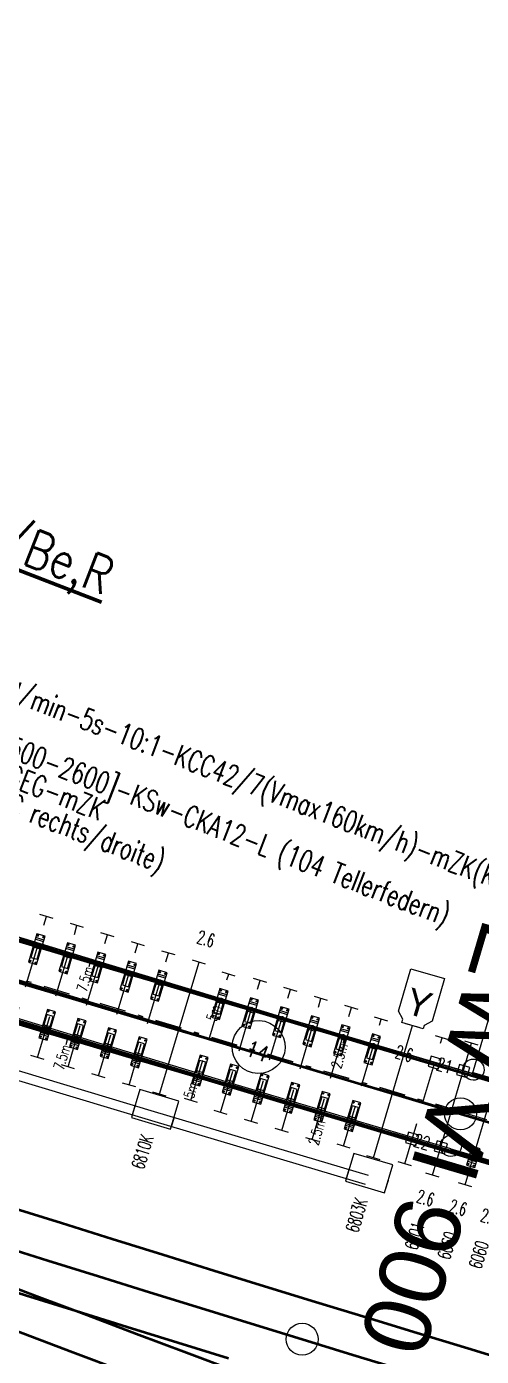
# Model space of a CAD drawing. Header units: millimetres. Extents: x 2688706 to 2690835, y 1254387 to 1255241.
# Drawn here: x 2689270.08 to 2689278.64, y 1254925.55 to 1254950.56 of the extents above; entities that cross this region are included whole.
import ezdxf
from ezdxf.enums import TextEntityAlignment as Align

# ---------------------------------------------------------------- set-up
doc = ezdxf.new("R2010")
doc.units = ezdxf.units.MM
doc.linetypes.add('STRICHLINIE', pattern=[0.75, 0.5, -0.25])
doc.linetypes.add('STRICHPUNKT', pattern=[1, 0.5, -0.25, 0, -0.25])
for name, color, linetype in [('A-GL-0014-_____', 1, 'STRICHPUNKT'), ('A-HS-0014-_____', 1, 'STRICHPUNKT'), ('A-N1-0014-_____', 1, 'STRICHPUNKT'), ('BS-TR-B-Gleisstrang-LinieGeometrie', 7, 'Continuous'), ('BS-TR-B-Weiche-Kurzbezeichnung', 7, 'Continuous'), ('BS-TR-B-Weiche-PunktGeometrie', 7, 'Continuous'), ('BS-TR-N-Gleisstrang-LinieGeometrie', 7, 'Continuous'), ('D-TB-0014-_____', 7, 'Continuous'), ('G-EM-0014-_____', 1, 'Continuous'), ('G-GE-0014-_____', 1, 'Continuous'), ('H-GL-0014-_____', 7, 'Continuous'), ('H-HS-0014-_____', 7, 'Continuous'), ('H-N1-0014-_____', 7, 'Continuous'), ('K-DD-0014-_____', 1, 'Continuous'), ('K-GL-0014-_____', 1, 'Continuous'), ('K-HS-0014-_____', 1, 'Continuous'), ('K-N1-0014-_____', 1, 'Continuous'), ('L-GL-0014-_____', 2, 'Continuous'), ('L-HS-0014-_____', 4, 'Continuous'), ('L-N1-0014-_____', 3, 'Continuous'), ('L-ST-0014-_____', 7, 'Continuous'), ('P-OF-0014-_____', 7, 'Continuous'), ('S-OF-0014-_____', 7, 'STRICHLINIE'), ('S-ON-0014-_____', 7, 'Continuous'), ('T-DD-0014-_____', 7, 'Continuous'), ('T-EM-0014-_____', 1, 'Continuous'), ('T-GE-0014-_____', 1, 'Continuous'), ('T-MK-0014-_____', 1, 'Continuous'), ('T-SS-0014-_____', 7, 'Continuous'), ('T-ST', 7, 'Continuous'), ('T-WW-0014-_____', 6, 'Continuous')]:
    doc.layers.add(name, color=color, linetype=linetype)
doc.layers.add('P-PT', color=7, linetype='Continuous', plot=False)
doc.styles.add('R6', font='simplex.shx', dxfattribs={"width": 0.6})
doc.styles.add('R7', font='simplex.shx', dxfattribs={"width": 0.7})
doc.styles.add('R8', font='simplex.shx', dxfattribs={"width": 0.8})
doc.styles.get("Standard").update_dxf_attribs({"font": 'arial.ttf'})
doc.styles.add('Style-Arial', font='arial.ttf')

# ---------------------------------------------------------------- blocks, each defined once
blk = doc.blocks.new('WeiVlpWeiBez')
at = {"lineweight": 80}
blk.add_line((0, 0), (0, 0), dxfattribs=at)
at = {"lineweight": 80, "style": 'R8', "width": 0.8}
blk.add_attdef('WVP_WNR1', text='', height=0.7, dxfattribs=at).set_placement((0, 0), align=Align.RIGHT)
blk.add_attdef('WVP_WBE1', (0, 0), '', height=0.7, dxfattribs=at)
at = {"color": 7, "style": 'R6', "width": 0.6}
blk.add_attdef('WVP_WNR2', text='', height=0.25, dxfattribs=at).set_placement((0, 0), align=Align.RIGHT)
for tag, p in [('WVP_WBE2', (0, 0)), ('WVP_WVPN', (0, -0.4107919181288739))]:
    blk.add_attdef(tag, p, '', height=0.25, dxfattribs=at)
at = {"color": 7, "lineweight": 30, "style": 'R8', "width": 0.8}
for tag, p in [('WVP_WTPN', (0, -0.8999999999999999)), ('WVP_WSAP', (0, -1.6)), ('WVP_WZUS', (0, -2.3)), ('WVP_WWV', (0, -3))]:
    blk.add_attdef(tag, p, '', height=0.4, dxfattribs=at)
blk = doc.blocks.new('WeiVlpWeiNum')
at = {"color": 7}
blk.add_circle((0, 0, 1), 0.5, dxfattribs=at)
at = {"color": 7, "style": 'R8', "width": 0.8}
blk.add_attdef('WEICHENNR', text='', height=0.3, dxfattribs=at).set_placement((0, 0), align=Align.MIDDLE)
blk = doc.blocks.new('WeiVlpSchwelleL')
at = {"color": 7}
for p, q in [((-0.4999999999999905, -0.1300000000000073), (-0.4999999999999832, 0.1299999999999694)), ((0.5000000000000135, -0.130000000000005), (0.5000000000000135, 0.1299999999999717))]:
    blk.add_line(p, q, dxfattribs=at)
at = {"color": 0, "linetype": 'ByBlock', "lineweight": -2}
blk.add_line((-0.4999999999999868, -1.183033536314004e-14), (0.5000000000000118, 4.669396854307774e-15), dxfattribs=at)
at = {"style": 'R6', "width": 0.6}
blk.add_attdef('LAENGE', text='', height=0.25, rotation=89.99999999999999, dxfattribs=at).set_placement((-1.229737067022953, 0.007106245459261308, 6e-06), align=Align.MIDDLE)
at = {"style": 'R6', "width": 0.6, "flags": 1}
for tag, p in [('WVP-SKML', (-5, 0, 2e-06)), ('WVP-SKMR', (3, 0, 2e-06))]:
    blk.add_attdef(tag, text='', height=0.25, rotation=180, dxfattribs=at).set_placement(p, align=Align.MIDDLE_CENTER)
at = {"style": 'R6', "width": 0.6}
blk.add_attdef('BEZEICHNUNG', text='', height=0.25, rotation=180, dxfattribs=at).set_placement((-2.249999999999987, -5.373479439185756e-14, 2), align=Align.MIDDLE_LEFT)
at = {"style": 'R6', "width": 0.6, "flags": 1}
blk.add_attdef('VERSCHIEBUNG', text='', height=0.25, rotation=180, dxfattribs=at).set_placement((-1.470197398034461, -5.373479439185758e-14, 2), align=Align.MIDDLE_LEFT)
for tag, p in [('VERKLINKS', (-0.8749999999999833, -5.426408495180606e-14, 2e-06)), ('VERKRECHTS', (0.8611075787621026, -8.736039560677224e-05, 2e-06))]:
    blk.add_attdef(tag, text='', height=0.25, rotation=180, dxfattribs=at).set_placement(p, align=Align.MIDDLE)
at = {"color": 1, "extrusion": (-1, -6.123233995736769e-17, 1.224646799147353e-16), "style": 'R6', "width": 0.6, "flags": 8}
blk.add_attdef('WVP-ANL', text='', height=0.25, rotation=270, dxfattribs=at).set_placement((1.179971919316135e-14, -7.187955122291877e-15, 0.4999999999999868), align=Align.MIDDLE)
at = {"color": 1, "extrusion": (1, -1.608122649676636e-16, 1.224646799147353e-16), "style": 'R6', "width": 0.6, "flags": 8}
blk.add_attdef('WVP-ANR', text='', height=0.25, rotation=270, dxfattribs=at).set_placement((-1.65451836612779e-14, -4.265120563609635e-14, 0.50000000000001), align=Align.MIDDLE)
blk = doc.blocks.new('pla_RpB6000_Skl3')
at = {"color": 0, "linetype": 'ByBlock', "lineweight": -2}
blk.add_lwpolyline([(-0.185, -0.08), (0.185, -0.08), (0.185, 0.08), (-0.185, 0.08)], close=True, dxfattribs=at)
for points in [[(-0.109, 0.08), (-0.109, -0.07999999999999999)], [(0.109, 0.08), (0.109, -0.08)]]:
    blk.add_lwpolyline(points, dxfattribs=at)
at = {"color": 2, "linetype": 'ByBlock', "lineweight": -2}
for points in [[(-0.076, -0.07999999999999999), (-0.076, 0.08)], [(0.07600000000000001, -0.07999999999999999), (0.07600000000000001, 0.08)]]:
    blk.add_lwpolyline(points, dxfattribs=at)
at = {"color": 1, "linetype": 'ByBlock', "lineweight": -2}
blk.add_lwpolyline([(1.221245327087673e-15, 0.08), (1.165734175856414e-15, -0.08)], dxfattribs=at)
at = {"color": 0, "linetype": 'ByBlock', "lineweight": -2}
for centre in [(-0.155, 0.055), (0.155, 0.055), (-0.155, -0.055), (0.1549999999999999, -0.055)]:
    blk.add_circle(centre, 0.012, dxfattribs=at)
at = {"color": 1, "linetype": 'ByBlock', "lineweight": -2}
blk.add_circle((0, 0), 0.02, dxfattribs=at)
at = {"layer": 'P-PT'}
for p in [(-0.155, 0.055), (0.155, 0.055), (-0.155, -0.055), (0.155, -0.055)]:
    blk.add_point(p, dxfattribs=at)
at = {"style": 'R7', "width": 0.7}
blk.add_attdef('WVP-PBEZ', text='', height=0.025, rotation=269.5935867152447, dxfattribs=at).set_placement((-0.09249999999999999, -2.567390744445673e-16), align=Align.MIDDLE_CENTER)
blk.add_attdef('WVP-PLNR', text='', height=0.2, dxfattribs=at).set_placement((0, 0), align=Align.MIDDLE_LEFT)
at = {"style": 'R7', "width": 0.7, "flags": 1}
for tag, p in [('WVP-PLFK', (0.5366666666666667, -0.2)), ('WVP-PLDI', (0.4999999999999999, -0.6)), ('WVP-PLSP', (0.5433333333333333, -0.3999999999999999))]:
    blk.add_attdef(tag, text='', height=0.2, dxfattribs=at).set_placement(p, align=Align.MIDDLE)
blk = doc.blocks.new('WeiVlpPlatte')
blk.add_lwpolyline([(-0.1, -0.1), (0.1, -0.1), (0.1, 0.1), (-0.1, 0.1)], close=True)
at = {"style": 'R7', "width": 0.7}
blk.add_attdef('WVP-PLNR', text='', height=0.2, dxfattribs=at).set_placement((0, 0), align=Align.MIDDLE_LEFT)
at = {"style": 'R7', "width": 0.7, "flags": 1}
for tag, p in [('WVP-PLDI', (0.4400000000000003, -0.2)), ('WVP-PLSP', (0.4771428571428575, -0.4)), ('WVP-PLFK', (0.4714285714285725, -0.6))]:
    blk.add_attdef(tag, text='', height=0.2, dxfattribs=at).set_placement(p, align=Align.MIDDLE)
blk = doc.blocks.new('pla_RpgB6000')
at = {"color": 0, "linetype": 'ByBlock', "lineweight": -2}
for points in [[(-0.1850000000000005, -0.07999999999999982), (0.3749999999999997, -0.07999999999999989), (0.3749999999999997, 0.08000000000000011), (-0.1850000000000004, 0.08000000000000018)], [(0.04099999999999909, -0.05999999999999978), (0.2769999999999991, -0.05999999999999978), (0.2769999999999991, 0.06000000000000022), (0.04099999999999909, 0.06000000000000022)]]:
    blk.add_lwpolyline(points, close=True, dxfattribs=at)
for points in [[(-0.1090000000000009, 0.0800000000000002), (-0.1090000000000009, -0.07999999999999974)], [(-0.0760000000000001, 0.08000000000000017), (-0.07600000000000012, -0.07999999999999984)]]:
    blk.add_lwpolyline(points, dxfattribs=at)
at = {"color": 1, "linetype": 'ByBlock', "lineweight": -2}
blk.add_lwpolyline([(1.221245327087673e-15, 0.08000000000000017), (1.165734175856414e-15, -0.07999999999999985)], dxfattribs=at)
at = {"color": 2, "linetype": 'ByBlock', "lineweight": -2}
blk.add_lwpolyline([(0.07600000000000005, 0.08000000000000013), (0.076, -0.07999999999999982)], dxfattribs=at)
at = {"color": 0, "linetype": 'ByBlock', "lineweight": -2}
for centre in [(-0.1550000000000004, 0.05500000000000022), (0.3449999999999996, 0.05499999999999999), (-0.1550000000000003, -0.05499999999999976), (0.3449999999999996, -0.05500000000000005)]:
    blk.add_circle(centre, 0.013, dxfattribs=at)
at = {"color": 1, "linetype": 'ByBlock', "lineweight": -2}
blk.add_circle((0, 0), 0.02, dxfattribs=at)
at = {"layer": 'P-PT', "color": 0, "linetype": 'ByBlock', "lineweight": -2}
for p in [(-0.1550000000000004, 0.05500000000000022), (0.3449999999999996, 0.05499999999999999), (-0.1550000000000003, -0.05499999999999976), (0.3449999999999995, -0.05500000000000005)]:
    blk.add_point(p, dxfattribs=at)
at = {"color": 0, "linetype": 'ByBlock', "lineweight": -2, "style": 'R7', "width": 0.7}
blk.add_attdef('WVP-PBEZ', text='', height=0.025, rotation=269.9999999999999, dxfattribs=at).set_placement((-0.09200000000000011, 1.734723475976807e-16), align=Align.MIDDLE_CENTER)
at = {"style": 'R7', "width": 0.7}
blk.add_attdef('WVP-PLNR', text='', height=0.2, dxfattribs=at).set_placement((0, 0), align=Align.MIDDLE_LEFT)
at = {"style": 'R7', "width": 0.7, "flags": 1}
for tag, p in [('WVP-PLFK', (0.5366666666666617, -0.2000000000000028)), ('WVP-PLDI', (0.5, -0.5999999999999943)), ('WVP-PLSP', (0.5433333333333366, -0.4000000000000057))]:
    blk.add_attdef(tag, text='', height=0.2, dxfattribs=at).set_placement(p, align=Align.MIDDLE)
blk = doc.blocks.new('WeiVlpAbstMarkeL')
blk.add_line((0, 0), (-0.1500000000000004, -1.110223024625157e-16))
at = {"style": 'R7', "width": 0.7}
blk.add_attdef('ATTR', text='', height=0.2, dxfattribs=at).set_placement((-0.1500000000000004, -1.110223024625157e-16), align=Align.MIDDLE_RIGHT)
blk = doc.blocks.new('st_Norm_a')
at = {"color": 0, "linetype": 'ByBlock', "lineweight": -2}
blk.add_circle((0, 0, 1), 0.2, dxfattribs=at)
at = {"layer": 'T-ST', "color": 0, "linetype": 'ByBlock', "lineweight": -2, "style": 'R7', "width": 0.7}
blk.add_attdef('WVP-STNR', text='', height=0.25, dxfattribs=at).set_placement((0.55, 0), align=Align.MIDDLE)
blk = doc.blocks.new('A$C1EA03C48')
blk.add_lwpolyline([(0, 0.210000000000008), (0.06799999999998363, 0.210000000000008), (0.1880000000000166, 0.3299999999999841), (1.021999999999991, 0.329999999999984), (1.021999999999991, -0.329999999999984), (0.188000000000045, -0.3300000000000125), (0.06799999999998363, -0.210000000000008), (0, -0.210000000000008)], close=True)
blk = doc.blocks.new('swm_Gest_CKA12_GEG_2HV')
blk.add_circle((0, 0), 0.001)
at = {"rotation": 269.9999999999999}
blk.add_blockref('A$C1EA03C48', (0, 0), dxfattribs=at)
at = {"flags": 1}
blk.add_attdef('WVP-FOLGEBLOCK', (0, 0), '', height=0.025, dxfattribs=at)
at = {"color": 7, "style": 'R7', "width": 0.7}
for tag, p in [('SWM_SAP', (0, -1.5)), ('SWM_BEZ', (0, -2))]:
    blk.add_attdef(tag, p, '', height=0.4, dxfattribs=at)
blk = doc.blocks.new('swm_Gest_CKA12_xxx_AV2')
blk.add_lwpolyline([(0.3849999999999909, -0.02500000000000571), (-0.3799999999999955, -0.02500000000000566), (-0.3799999999999955, -0.5750000000000028), (0.3849999999999908, -0.5750000000000028)], close=True)
blk.add_circle((0, 0), 0.001)
at = {"invisible_edges": 10}
blk.add_3dface([(-0.3799999999999955, -0.5380000000000771, 0.001), (-0.3799999999999955, -0.3350000000000273, 0.001), (0.3849999999999909, -0.3350000000000273, 0.001), (0.3849999999999908, -0.5380000000000771, 0.001)], dxfattribs=at)
at = {"flags": 1}
blk.add_attdef('WVP-FOLGEBLOCK', (0, 0), '', height=0.025, dxfattribs=at)
for tag, p in [('WVP-ZEICHNEVON2', (0.002499999999997749, -0.5280000000000771)), ('WVP-ZEICHNEVON1', (0.002499999999997733, -0.3450000000000273))]:
    blk.add_attdef(tag, p, '', height=0.025, rotation=120, dxfattribs=at)
blk = doc.blocks.new('swm_Gest_CKA12_xxx_HV2')
blk.add_lwpolyline([(0.3849999999999909, -0.02500000000000571), (-0.3799999999999955, -0.02500000000000566), (-0.3799999999999955, -0.5750000000000028), (0.3849999999999908, -0.5750000000000028)], close=True)
blk.add_circle((0, 0), 0.001)
at = {"invisible_edges": 10}
blk.add_3dface([(-0.3799999999999955, -0.5380000000000771, 0.001), (-0.3799999999999955, -0.3350000000000273, 0.001), (0.3849999999999909, -0.3350000000000273, 0.001), (0.3849999999999908, -0.5380000000000771, 0.001)], dxfattribs=at)
at = {"flags": 1}
blk.add_attdef('WVP-FOLGEBLOCK', (0, 0), '', height=0.025, dxfattribs=at)
for tag, p, rotation in [('WVP-ZEICHNEVON2', (0.002499999999997749, -0.5280000000000771), 120), ('WVP-ZEICHNEVON1', (0.002499999999997733, -0.3450000000000273), 120), ('WVP-ZEICHNENACH1', (0.002499999999997733, -0.3450000000000273), 63.00000000000001), ('WVP-ZEICHNENACH2', (0.002499999999997749, -0.5280000000000771), 63.00000000000001)]:
    blk.add_attdef(tag, p, '', height=0.025, rotation=rotation, dxfattribs=at)
blk = doc.blocks.new('swm_Gest_CKA12_xxx_HV1')
blk.add_lwpolyline([(0.3849999999999909, -0.02500000000000571), (-0.3799999999999955, -0.02500000000000566), (-0.3799999999999955, -0.5750000000000028), (0.3849999999999908, -0.5750000000000028)], close=True)
blk.add_circle((0, 0), 0.001)
at = {"invisible_edges": 10}
blk.add_3dface([(-0.3799999999999955, -0.5380000000000771, 0.001), (-0.3799999999999955, -0.3350000000000273, 0.001), (0.3849999999999909, -0.3350000000000273, 0.001), (0.3849999999999908, -0.5380000000000771, 0.001)], dxfattribs=at)
at = {"flags": 1}
blk.add_attdef('WVP-FOLGEBLOCK', (0, 0), '', height=0.025, dxfattribs=at)
for tag, p in [('WVP-ZEICHNENACH1', (0.002499999999997733, -0.3450000000000273)), ('WVP-ZEICHNENACH2', (0.002499999999997749, -0.5280000000000771))]:
    blk.add_attdef(tag, p, '', height=0.025, rotation=63.00000000000001, dxfattribs=at)
blk = doc.blocks.new('WvpSwm_71018162722')
at = {"linetype": 'Continuous'}
for p, q in [((0.2458110741212067, -2.934724546842432), (-3.943475374141542, -3.273378376306443)), ((0.2609307653769406, -3.117098873260241), (-3.928961308316218, -3.455801899716217)), ((-3.943475374141542, -3.273378376306443), (-8.13234066091377, -3.601411281755759)), ((-3.928961308316218, -3.455801899716217), (-8.118184790706266, -3.783862950256449))]:
    blk.add_line(p, q, dxfattribs=at)
for name, p, rotation in [('swm_Gest_CKA12_GEG_2HV', (0, 0), 184.7392520778298), ('swm_Gest_CKA12_xxx_AV2', (0.2148152856005936, -2.59111064855832), 4.739252077829984), ('swm_Gest_CKA12_xxx_HV2', (-3.973330081891618, -2.929663456023404), 4.549011103191206), ('swm_Gest_CKA12_xxx_HV1', (-8.161520466339198, -3.25763840767266), 4.43651734641039)]:
    blk.add_blockref(name, p, dxfattribs=dict(rotation=rotation))
at = {"layer": 'T-GE-0014-_____', "style": 'R7', "width": 0.6999999999999998}
for tag, p in [('SWM_BEZ', (-0.1652425273850895, 1.993162037352555)), ('SWM_SAP', (-0.1239318955388171, 1.494871528014418))]:
    blk.add_attdef(tag, p, '', height=0.4, rotation=184.7392520778298, dxfattribs=at)
blk = doc.blocks.new('WvpSwm_7101816274')
at = {"layer": 'T-EM-0014-_____', "style": 'R7', "width": 0.6999999999999998}
for tag, p in [('SWM_BEZ', (-0.370070143800433, 4.484757305436666)), ('SWM_SAP', (-0.3289512389337119, 3.986450938165923))]:
    blk.add_attdef(tag, p, '', height=0.4000000000000001, rotation=184.7172067616752, dxfattribs=at)
blk = doc.blocks.new('swm_FeSp_L')
blk.add_lwpolyline([(-0.3799999999999952, -0.0450000000000042), (-1.819999999999995, -0.04500000000000275), (-1.819999999999995, -0.5550000000000027), (-0.3799999999999957, -0.5550000000000043)], close=True)
blk.add_circle((0, 0), 0.001)
at = {"color": 7, "style": 'R7', "width": 0.7}
for tag, p in [('SWM_SAP', (0, -1.5)), ('SWM_BEZ', (0, -2))]:
    blk.add_attdef(tag, p, '', height=0.4, dxfattribs=at)
blk = doc.blocks.new('WvpSwm_7101917101')
at = {"rotation": 4.414480509222374}
blk.add_blockref('swm_FeSp_L', (0, 0), dxfattribs=at)
at = {"layer": 'T-EM-0014-_____', "style": 'R7', "width": 0.6999999999999998}
for tag, p in [('SWM_SAP', (0.1154565200576485, -1.495549996481619)), ('SWM_BEZ', (0.1539420267435503, -1.994066661975493))]:
    blk.add_attdef(tag, p, '', height=0.4, rotation=4.414480509222374, dxfattribs=at)
blk = doc.blocks.new('swm_Antr_Y')
blk.add_circle((0, 0), 0.001)
blk.add_text('Y', height=0.5, rotation=180).set_placement((-2.686572381892459e-17, -0.4387650567885478), align=Align.MIDDLE_CENTER)
at = {"color": 7, "style": 'R7', "width": 0.7}
for tag, p in [('SWM_SAP', (0, -3)), ('SWM_BEZ', (0, -3.5))]:
    blk.add_attdef(tag, p, '', height=0.4, dxfattribs=at)
blk = doc.blocks.new('WvpSwm_7111014465')
at = {"rotation": 184.7612973939846}
blk.add_blockref('swm_Antr_Y', (0, 0), dxfattribs=at)
at = {"layer": 'T-GE-0014-_____', "style": 'R7', "width": 0.6999999999999998}
for tag, p in [('SWM_BEZ', (-0.2905164689705657, 3.487922043460387)), ('SWM_SAP', (-0.2490141162604687, 2.989647465823186))]:
    blk.add_attdef(tag, p, '', height=0.4000000000000001, rotation=184.7612973939846, dxfattribs=at)
blk = doc.blocks.new('Weiche-14')
at = {"layer": 'A-GL-0014-_____', "flags": 128}
blk.add_lwpolyline([(421.08543, 16.34465, 0.003633421410041515), (433.63499, 17.47695)], format="xyb", dxfattribs=at)
at = {"layer": 'A-HS-0014-_____', "flags": 128}
blk.add_lwpolyline([(421.08543, 16.34465, -0.0162866445366345), (364.68931, 13.51426)], format="xyb", dxfattribs=at)
at = {"layer": 'A-N1-0014-_____', "flags": 128}
blk.add_lwpolyline([(421.08543, 16.34465, -0.0005004820583355327), (373.9069, 12.48086, -0.002643607657813), (364.76497, 11.79032)], format="xyb", dxfattribs=at)
at = {"layer": 'D-TB-0014-_____', "flags": 128}
blk.add_lwpolyline([(401.3456509446838, 7.905393207827885), (401.3456509446838, 1.055393207827886), (421.1456509446839, 1.055393207827886), (421.1456509446839, 7.905393207827885)], close=True, dxfattribs=at)
at = {"layer": 'H-GL-0014-_____', "flags": 128}
for points in [[(421.0234638588062, 17.0920857479714, 0.003633421410041434), (433.5621678371508, 18.22340624962078, 0.003633421410041434)], [(421.0234638588062, 17.0920857479714, 0.003633421410041434), (433.5621678371508, 18.22340624962078, 0.003633421410041434)], [(421.147396141193, 15.59721425202861, 0.003633421410041447), (433.707812162848, 16.73049375037908, 0.003633421410041447)], [(421.147396141193, 15.59721425202861, 0.003633421410041447), (433.707812162848, 16.73049375037908, 0.003633421410041447)]]:
    blk.add_lwpolyline(points, format="xyb", dxfattribs=at)
at = {"layer": 'H-HS-0014-_____', "flags": 128}
for points in [[(421.0234637121023, 17.09208573580884, -0.01628664453663441), (364.6761292868455, 14.26414417025615, -0.01628664453663441)], [(421.1473962878964, 15.59721426419105, -0.01628664453663442), (364.7024907131539, 12.76437582974381, -0.01628664453663442)]]:
    blk.add_lwpolyline(points, format="xyb", dxfattribs=at)
at = {"layer": 'H-N1-0014-_____', "flags": 128}
for points in [[(421.0234638609347, 17.09208574814693, -0.000500482058335468), (373.8464302967145, 13.2284183020638, -0.002643607657813163), (364.7124342324677, 12.53847773278756, -0.002643607657813163)], [(421.1473961390559, 15.59721425185126, -0.0005004820583354682), (373.9673697032883, 11.73330169793553, -0.002643607657813146), (364.8175057675321, 11.04216226721246, -0.002643607657813146)]]:
    blk.add_lwpolyline(points, format="xyb", dxfattribs=at)
at = {"layer": 'K-DD-0014-_____'}
for p, q in [((421.0231745360921, 17.09557376924272), (347.9175793983597, 11.03473563358954)), ((421.1476853143713, 15.59372621836155), (400.4287675304497, 13.87601901964891))]:
    blk.add_line(p, q, dxfattribs=at)
at = {"layer": 'K-DD-0014-_____', "flags": 128}
blk.add_lwpolyline([(433.5581867362559, 18.22301787394372), (421.0274501820317, 17.09241624326125)], dxfattribs=at)
at = {"layer": 'K-GL-0014-_____', "flags": 128}
for points in [[(421.0231746834806, 17.09557378146201, 0.003633421410041434), (433.5618280003908, 18.22688971211903, 0.003633421410041434)], [(421.1476853165186, 15.593726218538, 0.003633421410041446), (433.7081519996079, 16.72701028788083, 0.003633421410041446)]]:
    blk.add_lwpolyline(points, format="xyb", dxfattribs=at)
at = {"layer": 'K-HS-0014-_____', "flags": 128}
for points in [[(364.6760677768507, 14.26764362971733, 0.01628664453663441), (421.0231745360921, 17.09557376924272, 0.01628664453663441)], [(364.7019195489165, 12.79687081045495, 0.01628664453663441), (421.1447110820867, 15.62960314607608, 0.01628664453663441)], [(364.7025522231486, 12.76087637028263, 0.01628664453663441), (421.1476854639066, 15.59372623075717, 0.01628664453663441)]]:
    blk.add_lwpolyline(points, format="xyb", dxfattribs=at)
at = {"layer": 'K-N1-0014-_____', "flags": 128}
for points in [[(421.0231746856191, 17.09557378163663, -0.000500482058335466), (373.8461481047659, 13.23190690747288, -0.00264360765781314), (364.7121890655525, 12.54196913554051, -0.00264360765781314)], [(421.1476853143713, 15.59372621836155, -0.0005004820583354675), (373.9676518952369, 11.72981309252646, -0.002643607657813155), (364.8177509344472, 11.03867086445939, -0.002643607657813155)]]:
    blk.add_lwpolyline(points, format="xyb", dxfattribs=at)
at = {"layer": 'L-GL-0014-_____', "lineweight": 70, "const_width": 0.07, "flags": 128}
for points in [[(421.0234638588062, 17.0920857479714, 0.003633421410041434), (433.5621678371508, 18.22340624962078, 0.003633421410041434)], [(421.147396141193, 15.59721425202861, 0.003633421410041447), (433.707812162848, 16.73049375037908, 0.003633421410041447)]]:
    blk.add_lwpolyline(points, format="xyb", dxfattribs=at)
at = {"layer": 'L-HS-0014-_____', "flags": 128}
for points in [[(421.0234637121023, 17.09208573580884, -0.005994877477405406), (400.3038915662675, 15.62421670664393, -0.005994877477405406)], [(421.1473962878964, 15.59721426419105, -0.005987783753766868), (400.4165250409098, 14.12824917115078, -0.005987783753766868)]]:
    blk.add_lwpolyline(points, format="xyb", dxfattribs=at)
at = {"layer": 'L-N1-0014-_____', "flags": 128}
for points in [[(421.0234638609347, 17.09208574814693, -0.0002197390082260926), (400.3111163386992, 15.38409402884256, -0.0002197390082260926)], [(421.1473961390559, 15.59721425185126, -0.0002198027609466917), (400.4277247587646, 13.88862124883935, -0.0002198027609466917)]]:
    blk.add_lwpolyline(points, format="xyb", dxfattribs=at)
at = {"layer": 'T-MK-0014-_____'}
blk.add_line((421.0234638588062, 17.0920857479714), (420.5507943595451, 22.79342641432663), dxfattribs=at)
at = {"layer": 'G-EM-0014-_____'}
ref = blk.add_blockref('WvpSwm_7101917101', (411.4800421698255, 14.27231196793991), dxfattribs=at)
ref.add_attrib('SWM_BEZ', 'Federspeicher hoch-[EW IV/90,VI-500-2600]-KSw-CKA12-L (104 Tellerfedern)', (404, 19.5), dxfattribs={"layer": 'T-EM-0014-_____', "height": 0.4, "style": 'R7', "width": 0.6999999999999998})
ref.add_attrib('SWM_SAP', '212-50-5240', (400.5, 19.5), dxfattribs={"layer": 'T-EM-0014-_____', "height": 0.4, "style": 'R7', "width": 0.6999999999999998})
ref = blk.add_blockref('WvpSwm_7101816274', (419.6426422610814, 17.5290311490759), dxfattribs=at)
ref.add_attrib('SWM_BEZ', 'el.Heizung EW VI-900-Be-CKA12 (QC rechts/droite)', (404, 18.5), dxfattribs={"layer": 'T-EM-0014-_____', "height": 0.4000000000000001, "style": 'R7', "width": 0.6999999999999998})
ref.add_attrib('SWM_SAP', '250-01-4212', (400.5, 18.5), dxfattribs={"layer": 'T-EM-0014-_____', "height": 0.4000000000000001, "style": 'R7', "width": 0.6999999999999998})
at = {"layer": 'G-GE-0014-_____'}
ref = blk.add_blockref('WvpSwm_7111014465', (419.6415630587991, 17.52994510883088), dxfattribs=at)
ref.add_attrib('SWM_BEZ', 'Antrieb Drehstrom 0.52kW-1500U/min-5s-10:1-KCC42/7(Vmax160km/h)-mZK(KS)-R', (404, 20.5), dxfattribs={"layer": 'T-GE-0014-_____', "height": 0.4000000000000001, "style": 'R7', "width": 0.6999999999999998})
ref.add_attrib('SWM_SAP', '240-00-2012', (400.5, 20.5), dxfattribs={"layer": 'T-GE-0014-_____', "height": 0.4000000000000001, "style": 'R7', "width": 0.6999999999999998})
ref = blk.add_blockref('WvpSwm_71018162722', (419.6425596398178, 17.53002773009457), dxfattribs=at)
ref.add_attrib('SWM_BEZ', 'Gestänge EW VI-900-KSw-CKA12-GEG-mZK', (404, 19), dxfattribs={"layer": 'T-GE-0014-_____', "height": 0.4, "style": 'R7', "width": 0.6999999999999998})
ref.add_attrib('SWM_SAP', '211-07-2201       ', (400.5, 19), dxfattribs={"layer": 'T-GE-0014-_____', "height": 0.4, "style": 'R7', "width": 0.6999999999999998})
at = {"layer": 'L-ST-0014-_____', "color": 7}
ref = blk.add_blockref('st_Norm_a', (421.0234638609347, 17.09208574814693), dxfattribs=dict(at, rotation=184.7392669050309))
ref.add_attrib('WVP-STNR', '21', dxfattribs={"layer": 'T-ST', "color": 0, "linetype": 'ByBlock', "lineweight": -2, "height": 0.2500000000000001, "rotation": 4.739266905030828, "style": 'R7', "width": 0.7000000000000001}).set_placement((420.4753443124224, 17.04664391127175), align=Align.MIDDLE)
ref = blk.add_blockref('st_Norm_a', (421.1473961390559, 15.59721425185126), dxfattribs=dict(at, rotation=184.7392669050307))
ref.add_attrib('WVP-STNR', '22', dxfattribs={"layer": 'T-ST', "color": 0, "linetype": 'ByBlock', "lineweight": -2, "height": 0.25, "rotation": 4.739266905030748, "style": 'R7', "width": 0.7000000000000001}).set_placement((420.5992765905435, 15.55177241497608), align=Align.MIDDLE)
at = {"layer": 'P-OF-0014-_____'}
for name, p, rotation in [('pla_RpgB6000', (417.8969472900953, 16.83583586388545), 274.6248368971576), ('pla_RpgB6000', (418.493983180765, 16.88431269154044), 274.6629219003229), ('pla_RpgB6000', (419.0910011592624, 16.93300345746571), 274.7010667459713), ('WeiVlpPlatte', (420.2859803339863, 17.0311090132159), 94.73926901500342), ('WeiVlpPlatte', (420.8440783344461, 17.07722350476086), 94.73927239641947), ('pla_RpgB6000', (414.9085254734159, 16.59642529306314), 274.5489856070884), ('pla_RpgB6000', (416.1047387314205, 16.69160960916133), 274.5489866669967), ('pla_RpgB6000', (416.7028213481034, 16.73952398667029), 274.5489228741549), ('pla_RpgB6000', (417.2998933804636, 16.78757296527949), 274.5868309083943), ('pla_RpgB6000', (412.5178824060334, 16.40878793098141), 274.4737951810037), ('pla_RpgB6000', (413.1150752967881, 16.45533719744526), 274.5111812717923), ('pla_RpgB6000', (413.712250048367, 16.50210037665611), 274.5487434358803), ('pla_RpgB6000', (414.3103953931106, 16.54915539897701), 274.5488997816453), ('pla_RpgB6000', (418.6159236031468, 15.38927587365839), 94.66292190032017), ('pla_RpgB6000', (419.213936841895, 15.4380486166964), 94.70106674596596), ('pla_RpB6000_Skl3', (421.6062098508021, 15.63537474523071), 94.76966605237263), ('pla_RpgB6000', (416.2237063020171, 15.1963290493621), 94.54898666699441), ('pla_RpgB6000', (416.8217871752064, 15.24424428303404), 94.54892287415325), ('pla_RpgB6000', (417.4198483778109, 15.29237367790491), 94.58683090839307), ('pla_RpgB6000', (418.0178939839608, 15.340717550916), 94.62483689715523), ('WeiVlpPlatte', (420.4099126940159, 15.53623724932469), 94.73926901500342), ('WeiVlpPlatte', (420.9680107614414, 15.58235200458331), 94.73927239641947), ('pla_RpgB6000', (413.2330569421356, 14.95996921900122), 94.5111812717885), ('pla_RpgB6000', (413.8312118709372, 15.00681177371767), 94.54874343587593), ('pla_RpgB6000', (414.4293611034973, 15.05386953956731), 94.54889978164677), ('pla_RpgB6000', (415.0274932594378, 15.10114167575783), 94.54898560708689)]:
    blk.add_blockref(name, p, dxfattribs=dict(at, rotation=rotation))
at = {"layer": 'S-OF-0014-_____'}
for p, xscale, rotation in [((420.347946502735, 16.2836732671617), 2.48, 94.73926901500342), ((416.7623043661534, 15.99188282141154), 2.6, 94.54892287415362), ((417.3598709321766, 16.03997266047446), 2.6, 94.58683090839632), ((417.9574206497789, 16.08827654977739), 2.6, 94.62483689715742), ((418.5549533760152, 16.13679447803827), 2.6, 94.66292190032202), ((419.1524689679487, 16.18552643387807), 2.5, 94.70106674596884), ((413.1740659206938, 15.70765572752504), 2.599999999999999, 94.51118127179043), ((413.7717307023162, 15.75445930976645), 2.6, 94.54874343587932), ((414.3698780912605, 15.80151444315845), 2.6, 94.54889978164564), ((414.9680092958157, 15.84878437190918), 2.6, 94.5489856070848), ((416.164222576966, 15.94396857202673), 2.49, 94.54898666699744), ((412.5763852927456, 15.66106627181995), 2.6, 94.47379518100301)]:
    blk.add_blockref('WeiVlpSchwelleL', p, dxfattribs=dict(at, xscale=xscale, rotation=rotation))
at = {"layer": 'S-ON-0014-_____'}
ref = blk.add_blockref('WeiVlpSchwelleL', (422.1564710390567, 16.43411308131272), dxfattribs=dict(at, xscale=2.6, rotation=94.81029325704993))
ref.add_attrib('BEZEICHNUNG', '6060', dxfattribs={"layer": 'T-SS-0014-_____', "height": 0.25, "rotation": 94.81029325704993, "style": 'R6', "width": 0.6}).set_placement((422.3870774127059, 13.69379910287295), align=Align.MIDDLE_LEFT)
ref.add_attrib('LAENGE', '2.6', dxfattribs={"layer": 'T-SS-0014-_____', "height": 0.25, "rotation": 4.810293257049856, "style": 'R6', "width": 0.6}).set_placement((422.29711440034, 14.68977382390695), align=Align.MIDDLE)
ref.add_attrib('WVP-SKMR', '1.074', dxfattribs={"layer": 'T-MK-0014-_____', "height": 0.25, "rotation": 94.81029325704993, "style": 'R6', "width": 0.6}).set_placement((421.6893128032278, 21.98539175382896), align=Align.MIDDLE_CENTER)
ref = blk.add_blockref('WeiVlpSchwelleL', (421.5438471549438, 16.38277751092369), dxfattribs=dict(at, xscale=2.6, rotation=94.76966605237386))
ref.add_attrib('BEZEICHNUNG', '6060', dxfattribs={"layer": 'T-SS-0014-_____', "height": 0.25, "rotation": 94.7696660523738, "style": 'R6', "width": 0.6}).set_placement((421.7725103730912, 13.64230070338324), align=Align.MIDDLE_LEFT)
ref.add_attrib('LAENGE', '2.6', dxfattribs={"layer": 'T-SS-0014-_____', "height": 0.25, "rotation": 4.769666052373802, "style": 'R6', "width": 0.6}).set_placement((421.6832536075312, 14.63833896486442), align=Align.MIDDLE)
ref.add_attrib('WVP-SKMR', '0.460', dxfattribs={"layer": 'T-MK-0014-_____', "height": 0.25, "rotation": 94.7696660523738, "style": 'R6', "width": 0.6}).set_placement((421.0806253285115, 21.93438603969727), align=Align.MIDDLE_CENTER)
ref = blk.add_blockref('WeiVlpSchwelleL', (415.5661241722817, 15.89626908517846), dxfattribs=dict(at, xscale=2.6, rotation=94.54901110319172))
ref.add_attrib('BEZEICHNUNG', '6810K', dxfattribs={"layer": 'T-SS-0014-_____', "height": 0.25, "rotation": 94.54901110319172, "style": 'R6', "width": 0.6}).set_placement((415.7849072308222, 13.14644165008142), align=Align.MIDDLE_LEFT)
ref.add_attrib('LAENGE', '2.6', dxfattribs={"layer": 'T-SS-0014-_____', "height": 0.25, "rotation": 4.549011103191631, "style": 'R6', "oblique": 359.9999999999999, "width": 0.6}).set_placement((415.4266522916428, 17.64925492587338), align=Align.MIDDLE)
ref = blk.add_blockref('WeiVlpSchwelleL', (419.7499672826181, 16.23447240581538), dxfattribs=dict(at, xscale=2.6, rotation=94.73925207782881))
ref.add_attrib('BEZEICHNUNG', '6803K', dxfattribs={"layer": 'T-SS-0014-_____', "height": 0.25, "rotation": 94.73925207782881, "style": 'R6', "width": 0.6}).set_placement((419.9772169933831, 13.49337721885569), align=Align.MIDDLE_LEFT)
ref.add_attrib('LAENGE', '2.6', dxfattribs={"layer": 'T-SS-0014-_____', "height": 0.25, "rotation": 4.739252077828722, "style": 'R6', "oblique": 359.9999999999999, "width": 0.6}).set_placement((419.6879600991399, 16.98240555660709), align=Align.MIDDLE)
ref = blk.add_blockref('WeiVlpSchwelleL', (420.9060445472775, 16.32978776270841), dxfattribs=dict(at, xscale=2.6, rotation=94.73927239641947))
ref.add_attrib('BEZEICHNUNG', '6801', dxfattribs={"layer": 'T-SS-0014-_____', "height": 0.25, "rotation": 94.73927239641947, "style": 'R6', "width": 0.6}).set_placement((421.1332547371015, 13.58918108250139), align=Align.MIDDLE_LEFT)
ref.add_attrib('LAENGE', '2.6', dxfattribs={"layer": 'T-SS-0014-_____', "height": 0.25, "rotation": 4.739272396419452, "style": 'R6', "width": 0.6}).set_placement((421.0445263248103, 14.5852665496715), align=Align.MIDDLE)
at = {"layer": 'T-DD-0014-_____', "rotation": 94.739283}
for p, values in [((418.5314274828158, 16.89261494478308), {'ATTR': '2.5m'}), ((413.5462280418709, 16.50827508857344), {'ATTR': '7.5m'}), ((416.039105065161, 16.69684817437451), {'ATTR': '5m'}), ((418.6562219062, 15.38730412655059), {'ATTR': '2.5m'}), ((416.1647366879608, 15.18114544640775), {'ATTR': '5m'}), ((413.6732296874545, 14.97525018022861), {'ATTR': '7.5m'})]:
    blk.add_blockref('WeiVlpAbstMarkeL', p, dxfattribs=at).add_auto_attribs(values)
at = {"layer": 'T-WW-0014-_____'}
for name, p, values in [('WeiVlpWeiBez', (400.5, 23), {'WVP_WNR1': 'W-14: ', 'WVP_WBE1': '%%uEW VI-900-B-1:19-F/Be,R%%u', 'WVP_WTPN': 'nach Typenplan 6340g', 'WVP_WSAP': 'SAP 99153691'}), ('WeiVlpWeiNum', (417.0983578499277, 16.02335996030467), {'WEICHENNR': '14'})]:
    blk.add_blockref(name, p, dxfattribs=at).add_auto_attribs(values)

msp = doc.modelspace()

# ---------------------------------------------------------------- linework, layer by layer
at = {"layer": 'BS-TR-B-Gleisstrang-LinieGeometrie', "lineweight": 50}
for points in [[(2689252.16353768, 1254932.6945921, 454.448383171952), (2689253.10268699, 1254932.34123529, 454.457925536201), (2689254.04183629, 1254931.98787848, 454.467636863846), (2689254.98098559, 1254931.63452167, 454.477455184943), (2689255.92013489, 1254931.28116486, 454.4873560477), (2689256.8592842, 1254930.92780805, 454.497339452319), (2689257.7984335, 1254930.57445124, 454.507405399003), (2689258.7375828, 1254930.22109443, 454.517553887957), (2689259.6767321, 1254929.86773762, 454.527784919386), (2689260.61588141, 1254929.51438081, 454.538098493499), (2689261.55503071, 1254929.161024, 454.548494610504), (2689262.49418001, 1254928.80766719, 454.558973270611), (2689263.43332931, 1254928.45431038, 454.569534474036), (2689264.37247862, 1254928.10095358, 454.580178220992), (2689265.31162792, 1254927.74759677, 454.5909045116929), (2689266.25077722, 1254927.39423996, 454.6017133463581), (2689267.18992653, 1254927.04088315, 454.612604725209), (2689268.12907583, 1254926.68752634, 454.623578648463), (2689269.06822513, 1254926.33416953, 454.634635116345), (2689270.00737443, 1254925.98081272, 454.645774129079), (2689270.94652374, 1254925.62745591, 454.656995686891), (2689271.88567304, 1254925.2740991, 454.66829979001)], [(2689269.56021008, 1254932.72791758, 454.1980471526931), (2689270.52443719, 1254932.43252376, 454.205136999468), (2689271.48900723, 1254932.1382517, 454.212226846244), (2689272.4539189, 1254931.84510179, 454.219316693019), (2689273.41917091, 1254931.55307442, 454.226406539795), (2689274.38476193, 1254931.26216999, 454.23349638657), (2689275.35069067, 1254930.9723889, 454.2405862333461), (2689276.31695582, 1254930.68373153, 454.247676080121), (2689277.28355607, 1254930.39619828, 454.254765926897), (2689278.25049011, 1254930.10978953, 454.261855773672)], [(2689278.25044, 1254930.10962, 454.26185), (2689277.28467633, 1254930.39517701, 454.254815004513), (2689276.31892483, 1254930.68077516, 454.247870371212), (2689275.35318549, 1254930.96641443, 454.241016099931), (2689274.38745832, 1254931.25209484, 454.234252190504), (2689273.42174331, 1254931.53781638, 454.22757864277), (2689272.45604048, 1254931.82357905, 454.220995456564), (2689271.49034982, 1254932.10938286, 454.2145026317299), (2689270.52467133, 1254932.39522779, 454.208100168109), (2689269.55900502, 1254932.68111385, 454.201788065549)], [(2689278.25049011, 1254930.10978953, 454.261855773672), (2689279.18011675, 1254929.83558425, 454.268669774008), (2689280.11004936, 1254929.56241837, 454.275483774344), (2689281.04028675, 1254929.29029224, 454.2822977746799), (2689281.97082777, 1254929.0192062, 454.289111775016), (2689282.90167126, 1254928.74916059, 454.295925775352), (2689283.83281606, 1254928.48015573, 454.302739775688), (2689284.76426099, 1254928.21219198, 454.309553776024), (2689285.6960049, 1254927.94526966, 454.3163677763599), (2689286.62804662, 1254927.67938911, 454.323181776697), (2689287.56038499, 1254927.41455065, 454.329995777033), (2689288.49301884, 1254927.15075463, 454.336809777369), (2689289.425947, 1254926.88800137, 454.343623777705), (2689290.35916832, 1254926.6262912, 454.350437778041)], [(2689269.51959644, 1254927.65271032, 454.5305831939521), (2689270.47680417, 1254927.35275658, 454.5375257416001), (2689271.43434563, 1254927.05386991, 454.544468289248), (2689272.39221961, 1254926.75605065, 454.551410836896), (2689273.35042495, 1254926.45929919, 454.558353384544), (2689274.30896043, 1254926.16361589, 454.565295932192), (2689275.26782487, 1254925.86900111, 454.572238479841)], [(2689275.26782487, 1254925.86900111, 454.572238479841), (2689276.22312793, 1254925.57664309, 454.579152882898), (2689277.17875493, 1254925.28534568, 454.586067285954), (2689278.13470469, 1254924.99510923, 454.592981689011), (2689279.09097604, 1254924.70593411, 454.599896092068)]]:
    msp.add_polyline3d(points, dxfattribs=at)
at = {"layer": 'BS-TR-B-Weiche-PunktGeometrie', "lineweight": 25}
for centre in [(2689278.25044, 1254930.10962, 454.261855773672), (2689275.2678, 1254925.86892, 454.572238479841)]:
    msp.add_circle(centre, 0.3, dxfattribs=at)
at = {"layer": 'BS-TR-N-Gleisstrang-LinieGeometrie', "color": 1, "lineweight": 50, "true_color": 0xff0000}
for points in [[(2689252.42691335, 1254933.39459014, 454.392542570379), (2689253.36606265, 1254933.04123333, 454.402090604322), (2689254.30521196, 1254932.68787652, 454.411807203455), (2689255.24436126, 1254932.33451971, 454.421624027906), (2689256.18351056, 1254931.9811629, 454.431523529553), (2689257.12265986, 1254931.62780609, 454.441505708594), (2689258.06180917, 1254931.27444928, 454.451570565236), (2689259.00095847, 1254930.92109247, 454.461718099681), (2689259.94010777, 1254930.56773566, 454.471948312137), (2689260.87925707, 1254930.21437885, 454.482261202814), (2689261.81840638, 1254929.86102204, 454.492656771918), (2689262.75755568, 1254929.50766524, 454.503135019665), (2689263.69670498, 1254929.15430843, 454.513695946265), (2689264.63585428, 1254928.80095162, 454.524339551935), (2689265.57500359, 1254928.44759481, 454.535065836891), (2689266.51415289, 1254928.094238, 454.545874801351), (2689267.45330219, 1254927.74088119, 454.5567664455371), (2689268.39245149, 1254927.38752438, 454.5677407696691), (2689269.3316008, 1254927.03416757, 454.578797773971), (2689270.2707501, 1254926.68081076, 454.589937458668), (2689271.2098994, 1254926.32745395, 454.601159823988), (2689272.14904871, 1254925.97409714, 454.612464870158), (2689273.08819801, 1254925.62074033, 454.623852597409), (2689274.02734731, 1254925.26738352, 454.635323005973)], [(2689278.46240187, 1254930.82653852, 454.202042308187), (2689277.49666869, 1254931.11208631, 454.195007258955), (2689276.53094766, 1254931.39767525, 454.188062574247), (2689275.56523881, 1254931.68330532, 454.181208253895), (2689274.59954212, 1254931.96897654, 454.174444297736), (2689273.6338576, 1254932.25468889, 454.167770705605), (2689272.66818526, 1254932.54044238, 454.161187477339), (2689271.70252509, 1254932.826237, 454.154694612782), (2689270.73687709, 1254933.11207277, 454.148292111776), (2689269.77124127, 1254933.39794967, 454.141979974166)], [(2689269.94468442, 1254933.3917744, 454.139438999981), (2689270.89883883, 1254933.09966499, 454.1464603915541), (2689271.85332909, 1254932.80865488, 454.153481783127), (2689272.80815393, 1254932.51874444, 454.1605031747), (2689273.76331208, 1254932.22993407, 454.167524566273), (2689274.71880229, 1254931.94222414, 454.174545957846), (2689275.67462328, 1254931.65561504, 454.181567349419), (2689276.63077378, 1254931.37010715, 454.188588740992), (2689277.58725252, 1254931.08570084, 454.195610132565), (2689278.54405824, 1254930.8023965, 454.202631524138), (2689279.50118967, 1254930.5201945, 454.209652915711)], [(2689252.9187629, 1254932.25358898, 454.467380265181), (2689253.86803101, 1254931.93606672, 454.474275010135), (2689254.81765138, 1254931.61959949, 454.4811967828201), (2689255.76762281, 1254931.30418769, 454.488118555505), (2689256.71794416, 1254930.9898317, 454.495040328189), (2689257.66861423, 1254930.67653192, 454.501962100874), (2689258.61963186, 1254930.36428873, 454.5088838735591), (2689259.57099587, 1254930.05310251, 454.515805646244), (2689260.52270508, 1254929.74297366, 454.522727418928), (2689261.47475833, 1254929.43390255, 454.529649191613), (2689262.42715443, 1254929.12588956, 454.536570964298), (2689263.37989222, 1254928.81893507, 454.543492736983), (2689264.33297051, 1254928.51303947, 454.550414509667), (2689265.28638812, 1254928.20820313, 454.557336282352), (2689266.24014388, 1254927.90442643, 454.564258055037), (2689267.19423662, 1254927.60170975, 454.571179827722), (2689268.14866515, 1254927.30005345, 454.5781016004061), (2689269.10342829, 1254926.99945791, 454.585023373091), (2689270.05852487, 1254926.6999235, 454.591945145776), (2689271.01395371, 1254926.40145059, 454.598866918461), (2689271.96971362, 1254926.10403955, 454.605788691145), (2689272.92580343, 1254925.80769074, 454.61271046383), (2689273.88222196, 1254925.51240454, 454.619632236515)], [(2689278.03847813, 1254929.39270148, 454.321657691813), (2689277.07268397, 1254929.67826767, 454.314622750055), (2689276.10690197, 1254929.96387499, 454.307678168149), (2689275.14113214, 1254930.24952344, 454.300823945925), (2689274.17537448, 1254930.53521301, 454.29406008322), (2689273.20962898, 1254930.82094371, 454.28738657987), (2689272.24389565, 1254931.10671554, 454.2808034357141), (2689271.27817449, 1254931.39252849, 454.274310650592), (2689270.3124655, 1254931.67838256, 454.267908224348), (2689269.34676868, 1254931.96427776, 454.261596156827)], [(2689269.80710404, 1254931.8700855, 454.261297716287), (2689270.76232951, 1254931.57802514, 454.268314175894), (2689271.71789054, 1254931.28706449, 454.2753306355), (2689272.67378584, 1254930.99720394, 454.282347095106), (2689273.63001415, 1254930.70844388, 454.289363554712), (2689274.58657422, 1254930.42078469, 454.296380014318), (2689275.54346476, 1254930.13422675, 454.303396473924), (2689276.50068452, 1254929.84877044, 454.310412933531), (2689277.45823222, 1254929.56441614, 454.317429393137), (2689278.41610659, 1254929.28116422, 454.324445852743), (2689279.37430637, 1254928.99901506, 454.331462312349)], [(2689269.77847842, 1254928.35534359, 454.475009212286), (2689270.73406541, 1254928.05594458, 454.481945183713), (2689271.68998523, 1254927.75760991, 454.4888811551401), (2689272.64623669, 1254927.46033996, 454.495817126566), (2689273.6028186, 1254927.16413508, 454.502753097993), (2689274.55972977, 1254926.86899566, 454.50968906942), (2689275.51696903, 1254926.57492205, 454.516625040847), (2689276.47453517, 1254926.28191462, 454.523561012274), (2689277.43242702, 1254925.98997373, 454.530496983701), (2689278.39064338, 1254925.69909975, 454.537432955128), (2689279.34918307, 1254925.40929303, 454.544368926555)]]:
    msp.add_polyline3d(points, dxfattribs=at)

# ---------------------------------------------------------------- block references
at = {"extrusion": (0.01856783197081398, 0.078322802670633, 0.9967551224838128), "rotation": 172.1538819283246}
msp.add_blockref('Weiche-14', (-2326851.235015703, -1835463.384711666, 148676.4978498291), dxfattribs=at)

# ---------------------------------------------------------------- texts
at = {"layer": 'BS-TR-B-Weiche-Kurzbezeichnung', "lineweight": 50, "style": 'Style-Arial'}
msp.add_text('BSD 14 EW VI 900 1:19 R', height=1.25, rotation=253.533875822335, dxfattribs=at).set_placement((2689280.54373597, 1254940.07348703, 454.261855773672))

doc.saveas('drawing.dxf')
